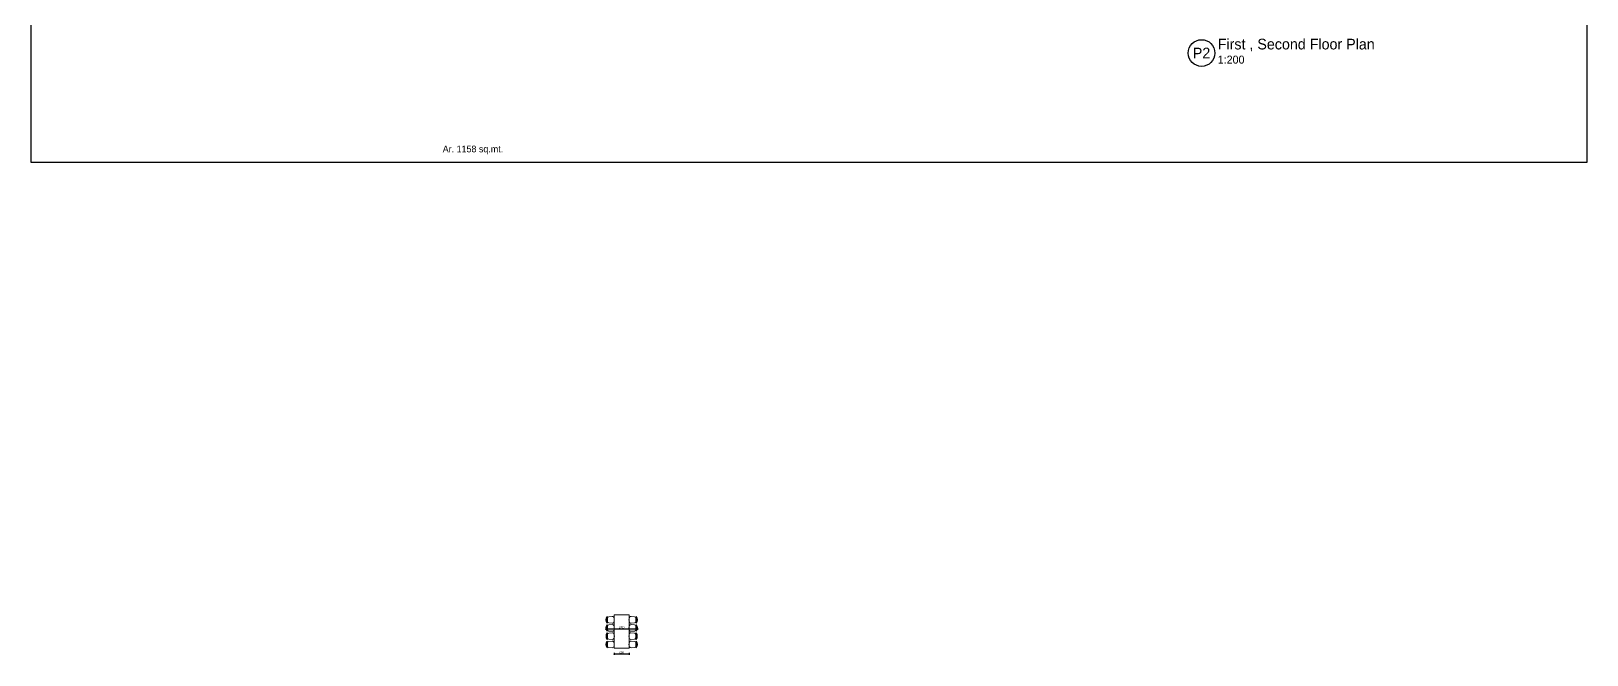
# Model space of a CAD drawing. Header units: millimetres. Extents: x -276609 to 1081398, y -453808 to 472098.
# Drawn here: x 997398 to 1081398, y -120638 to -86992 of the extents above; entities that cross this region are included whole.
import ezdxf
from ezdxf.enums import TextEntityAlignment as Align

# ---------------------------------------------------------------- set-up
doc = ezdxf.new("R2010")
doc.units = ezdxf.units.MM
doc.header["$MEASUREMENT"] = 0
for name, color, linetype in [('A-Anno Tags', 6, 'Continuous'), ('Anno_Labels', 7, 'Continuous'), ('AREA', 7, 'Continuous'), ('Dimension', 7, 'Continuous')]:
    doc.layers.add(name, color=color, linetype=linetype)
doc.layers.add('A-Detail Lines', color=241, linetype='Continuous', lineweight=25)
doc.layers.add('I-Furniture', color=7, linetype='Continuous', lineweight=20, true_color=0xb35900)
doc.styles.get("Standard").update_dxf_attribs({"font": ''})
doc.styles.get('Standard').set_extended_font_data('Gill Sans MT')
doc.dimstyles.new('IIITD_WD_M @ 100', dxfattribs={"dimscale": 100, "dimtxt": 1, "dimasz": 1, "dimexe": 0.5, "dimexo": 0.25, "dimgap": 0.3, "dimtad": 1, "dimdec": 0, "dimrnd": 1, "dimzin": 0, "dimdsep": 46, "dimtxsty": 'Standard', "dimblk": 'ARCHTICK', "dimcen": 0.2, "dimdle": 0.3, "dimclrd": 256, "dimclre": 256, "dimclrt": 256, "dimadec": 0, "dimazin": 0, "dimtfac": 1, "dimtdec": 0, "dimtofl": 0, "dimtmove": 0, "dimatfit": 0, "dimfxl": 0.5, "dimfxlon": 1, "dimtolj": 1, "dimtzin": 0, "dimlwd": -1, "dimlwe": -1, "dimarcsym": 0})

# ---------------------------------------------------------------- blocks, each defined once
blk = doc.blocks.new('View Tag')
blk.add_circle((0, 0), 3)
at = {"layer": 'Anno_Labels'}
blk.add_attdef('VIEW_TYPE', text='', height=2.4, dxfattribs=at).set_placement((0, 0), align=Align.MIDDLE_CENTER)
for tag, height, p in [('VIEW_NAME', 2.4, (3.64, 2)), ('VIEW_SCALE', 1.8, (3.64, -1.48))]:
    blk.add_attdef(tag, text='', height=height, dxfattribs=at).set_placement(p, align=Align.MIDDLE_LEFT)
blk = doc.blocks.new('chair1')
at = {"layer": 'I-Furniture'}
for p, q in [((-320, 228), (-84, 207)), ((1, 115), (1, -115)), ((16, 201), (42, 219)), ((-320, -228), (-84, -207)), ((16, -201), (42, -219))]:
    blk.add_line(p, q, dxfattribs=at)
for centre, radius, start, end in [((-108, 0), 351, 148.40697, 211.59303), ((-328, 135), 92.9, 85.03026, 148.40697), ((-92, 115), 92.9, 0, 85.03026), ((-278, 0), 356, 325.61966, 34.38034), ((-278, 0), 387, 325.61966, 34.38034), ((-328, -135), 92.9, 211.59303, 274.96974), ((-92, -115), 92.9, 274.96974, 0)]:
    blk.add_arc(centre, radius, start, end, dxfattribs=at)
blk = doc.blocks.new('_ArchTick')
at = {"color": 0, "linetype": 'ByBlock', "const_width": 0.15}
blk.add_lwpolyline([(-0.5, -0.5), (0.5, 0.5)], dxfattribs=at)
blk = doc.blocks.new('*D549')
at = {"layer": 'A-Detail Lines', "transparency": 16777216}
for p, q in [((1028853, -120583), (1029713, -120583)), ((1028883, -120533), (1028883, -120633)), ((1029683, -120533), (1029683, -120633))]:
    blk.add_line(p, q, dxfattribs=at)
at = {"layer": 'A-Detail Lines', "transparency": 16777216, "xscale": 100, "yscale": 100, "zscale": 100, "rotation": 180}
blk.add_blockref('_ArchTick', (1028883, -120583), dxfattribs=at)
at = {"layer": 'A-Detail Lines', "transparency": 16777216, "xscale": 100, "yscale": 100, "zscale": 100}
blk.add_blockref('_ArchTick', (1029683, -120583), dxfattribs=at)
at = {"layer": 'A-Detail Lines', "transparency": 16777216, "insert": (1029283, -120503), "char_height": 100, "attachment_point": 5}
blk.add_mtext('\\A1;800', dxfattribs=at)
blk = doc.blocks.new('*D550')
at = {"layer": 'A-Detail Lines', "transparency": 16777216}
for p, q in [((1028403, -119233), (1030163, -119233)), ((1028433, -119211), (1028433, -119283)), ((1030133, -119211), (1030133, -119283))]:
    blk.add_line(p, q, dxfattribs=at)
at = {"layer": 'A-Detail Lines', "transparency": 16777216, "xscale": 100, "yscale": 100, "zscale": 100, "rotation": 180}
blk.add_blockref('_ArchTick', (1028433, -119233), dxfattribs=at)
at = {"layer": 'A-Detail Lines', "transparency": 16777216, "xscale": 100, "yscale": 100, "zscale": 100}
blk.add_blockref('_ArchTick', (1030133, -119233), dxfattribs=at)
at = {"layer": 'A-Detail Lines', "transparency": 16777216, "insert": (1029283, -119153), "char_height": 100, "attachment_point": 5}
blk.add_mtext('\\A1;1700', dxfattribs=at)

msp = doc.modelspace()

# ---------------------------------------------------------------- linework, layer by layer
at = {"layer": 'Dimension'}
msp.add_lwpolyline([(997398.4, -94077.1), (997398.4, -34677.1), (1081398.4, -34677.1), (1081398.4, -94077.1)], close=True, dxfattribs=at)
at = {"layer": 'I-Furniture'}
msp.add_lwpolyline([(1029682.8, -120283.5), (1028882.8, -120283.5), (1028882.8, -118483.5), (1029682.8, -118483.5)], close=True, dxfattribs=at)

# ---------------------------------------------------------------- block references
at = {"layer": 'A-Anno Tags'}
ref = msp.add_blockref('View Tag', (1060593.2, -88172), dxfattribs=dict(at, xscale=240, yscale=240, zscale=240))
ref.add_attrib('VIEW_TYPE', 'P2', dxfattribs={"layer": '0', "height": 576}).set_placement((1060593.2, -88172), align=Align.MIDDLE_CENTER)
ref.add_attrib('VIEW_NAME', 'First , Second Floor Plan', dxfattribs={"layer": '0', "height": 576}).set_placement((1061467, -87690.9), align=Align.MIDDLE_LEFT)
ref.add_attrib('VIEW_SCALE', '1:200', dxfattribs={"layer": '0', "height": 432}).set_placement((1061467, -88527.6), align=Align.MIDDLE_LEFT)
at = {"layer": 'I-Furniture', "yscale": 0.8, "zscale": 0.8, "rotation": 180}
for p, xscale in [((1028520.3, -118747.5), 0.8), ((1028520.3, -119186.5), 0.8), ((1030045.4, -118747.5), -0.8), ((1030045.4, -119186.5), -0.8)]:
    msp.add_blockref('chair1', p, dxfattribs=dict(at, xscale=xscale))
at = {"layer": 'I-Furniture', "yscale": 0.8, "zscale": 0.8}
for p, xscale in [((1028519, -120074.9), -0.8), ((1028525.8, -119626), -0.8), ((1030039.9, -119626), 0.8), ((1030046.7, -120074.9), 0.8)]:
    msp.add_blockref('chair1', p, dxfattribs=dict(at, xscale=xscale))

# ---------------------------------------------------------------- texts
at = {"layer": 'AREA', "insert": (1019622.3, -93167.6), "char_height": 360, "width": 7754.871, "attachment_point": 1}
msp.add_mtext('{\\fCentury Gothic|b0|i0|c0|p34;Ar. 1158 sq.mt.}', dxfattribs=at)

# ---------------------------------------------------------------- dimensions: what is measured, and where the dimension line sits
at = {"layer": 'A-Detail Lines'}
for base, p1, p2, picture, middle in [((1030132.8, -119233.4), (1028432.9, -119186.5), (1030132.8, -119186.5), '*D550', (1029282.8, -119153.4)), ((1029682.8, -120582.7), (1028882.8, -120283.5), (1029682.8, -120283.5), '*D549', (1029282.8, -120502.7))]:
    dim = msp.add_linear_dim(base=base, p1=p1, p2=p2, dimstyle='IIITD_WD_M @ 100', dxfattribs=at)
    dim.commit()
    dim.dimension.update_dxf_attribs({"geometry": picture, "text_midpoint": middle})

doc.saveas('drawing.dxf')
